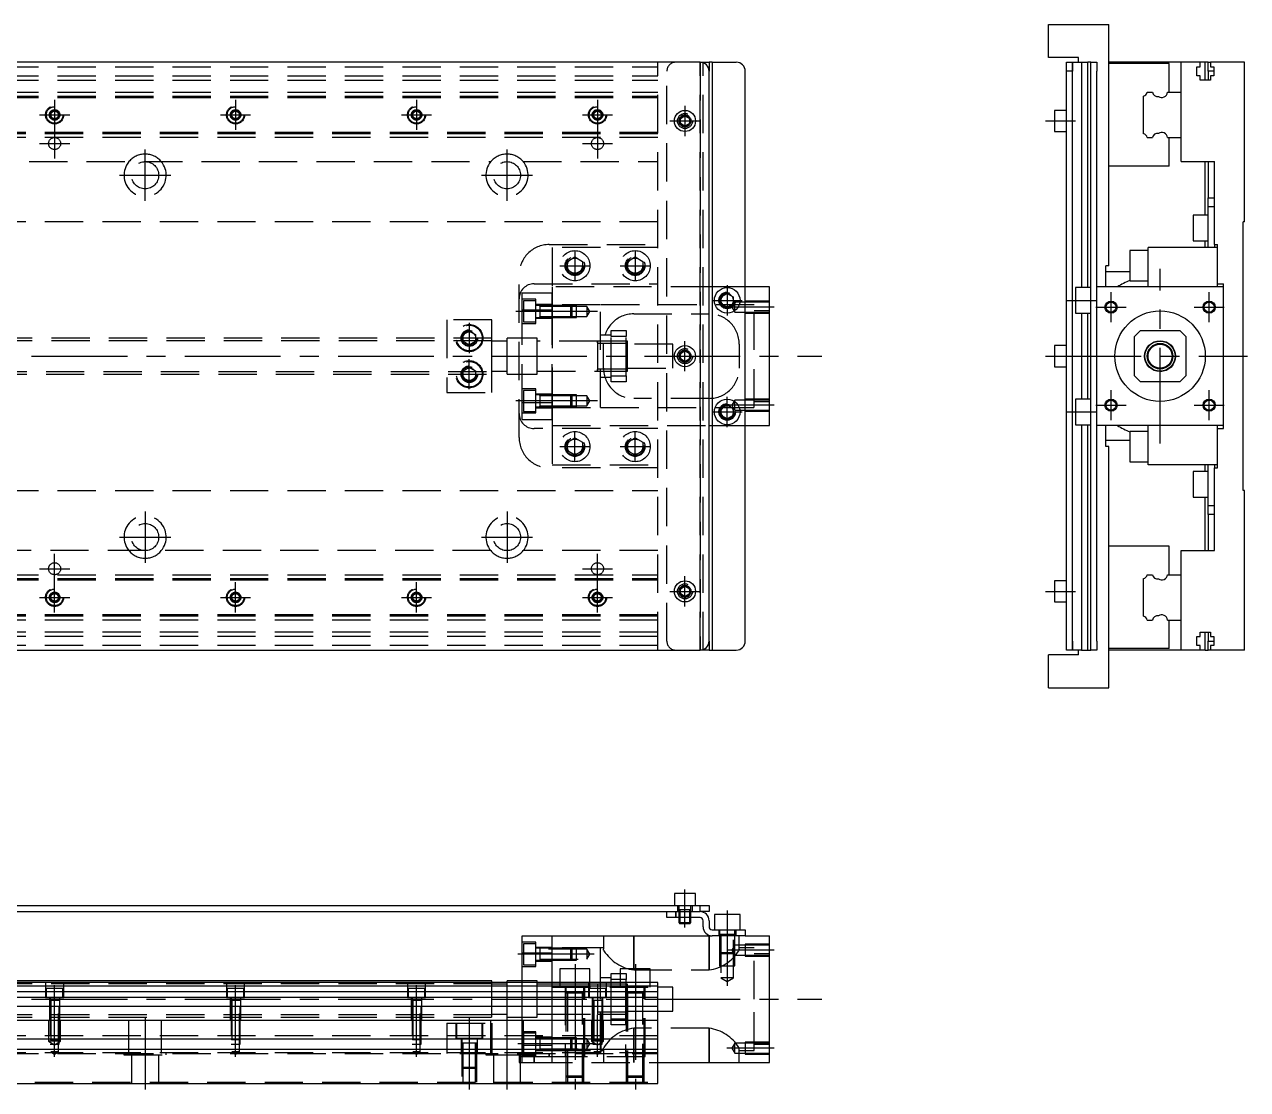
# Model space of a CAD drawing. Extents: x -17 to 793, y -272 to 112.
# Drawn here: x 387 to 792.5, y -243.2 to 110 of the extents above; entities that cross this region are included whole.
import ezdxf

# ---------------------------------------------------------------- set-up
doc = ezdxf.new("R2010")
doc.units = 0
doc.linetypes.add('CENTER', pattern=[50.8, 31.75, -6.35, 6.35, -6.35])
doc.linetypes.add('DASHED', pattern=[19.05, 12.7, -6.35])
doc.layers.get('0').update_dxf_attribs({"linetype": 'CONTINUOUS'})
doc.layers.add('CENTER', color=1, linetype='CENTER')

msp = doc.modelspace()

# ---------------------------------------------------------------- linework, layer by layer
at = {"color": 7, "linetype": 'CONTINUOUS'}
for p, q in [((726.53, 99), (726.53, 110)), ((726.53, 110), (746.53, 110)), ((746.53, 30), (746.53, 110)), ((611, 97.5), (3, 97.5)), ((611, 97.5), (614, 97.5)), ((614, 97.5), (614, 94.5)), ((615, 97.5), (614, 97.5)), ((615, 97.5), (615, -97.5)), ((615, 97.5), (623, 97.5)), ((736.53, 99), (726.53, 99)), ((732.53, 97.5), (734.53, 97.5)), ((732.53, 94.5), (732.53, 97.5)), ((734.53, 97.5), (737.53, 97.5)), ((734.53, 97.5), (734.53, 94.5)), ((736.53, 97.5), (736.53, 99)), ((737.53, 97.5), (737.53, 22.75)), ((737.53, 97.5), (739.53, 97.5)), ((739.53, 22.75), (739.53, 97.5)), ((740.53, 97.5), (739.53, 97.5)), ((740.53, 97.5), (742.53, 97.5)), ((740.53, 94.5), (740.53, 97.5)), ((742.53, 97.5), (742.53, 94.5)), ((770.53, 97.5), (746.53, 97.5)), ((770.53, 87.5), (770.53, 97.5)), ((776.83, 97.5), (770.53, 97.5)), ((778.53, 97.5), (776.83, 97.5)), ((776.83, 96), (776.83, 97.5)), ((778.53, 91.5), (778.53, 97.5)), ((779.53, 97.5), (778.53, 97.5)), ((779.53, 97.5), (780.23, 97.5)), ((779.53, 94.5), (779.53, 97.5)), ((780.23, 97.5), (780.23, 96)), ((791.53, 97.5), (780.23, 97.5)), ((791.53, 44.5), (791.53, 97.5)), ((614, -94.5), (614, 94.5)), ((626, -94.5), (626, 94.5)), ((734.53, 94.5), (732.53, 94.5)), ((732.53, -94.5), (732.53, 94.5)), ((734.53, -94.5), (734.53, 94.5)), ((740.53, -94.5), (740.53, 94.5)), ((742.53, 23), (742.53, 94.5)), ((766.53, 97), (746.53, 97)), ((766.53, 87.5), (766.53, 97)), ((775.68, 96), (776.83, 96)), ((775.68, 93), (775.68, 96)), ((781.38, 94.5), (779.53, 94.5)), ((779.53, 94.5), (779.53, 91.5)), ((780.23, 96), (781.38, 96)), ((781.38, 96), (781.38, 93)), ((776.83, 93), (775.68, 93)), ((776.83, 91.5), (776.83, 93)), ((780.23, 91.5), (776.83, 91.5)), ((780.23, 93), (780.23, 91.5)), ((781.38, 93), (780.23, 93)), ((758.03, 73.752272), (758.03, 86.247728)), ((759.282272, 87.5), (761.05668, 87.5)), ((766.007372, 87.5), (770.53, 87.5)), ((770.53, 72.5), (770.53, 87.5)), ((770.53, 72.5), (770.53, 87.5)), ((728.53, 81.5), (728.53, 78)), ((732.53, 81.5), (728.53, 81.5)), ((604.5, 78.866026), (606, 79.73205)), ((604.5, 77.133974), (604.5, 78.866026)), ((606, 76.26795), (604.5, 77.133974)), ((606, 79.73205), (607.5, 78.866026)), ((607.5, 77.133974), (606, 76.26795)), ((607.5, 78.866026), (607.5, 77.133974)), ((728.53, 78), (728.53, 74.5)), ((728.53, 74.5), (732.53, 74.5)), ((759.282272, 72.5), (761.05668, 72.5)), ((766.007372, 72.5), (770.53, 72.5)), ((766.53, 63), (766.53, 72.5)), ((770.53, 64.5), (770.53, 72.5)), ((766.53, 63), (746.53, 63)), ((770.53, 64.5), (781.53, 64.5)), ((778.53, 46.75), (778.53, 64.5)), ((779.53, 64.5), (779.53, 52.5)), ((781.53, 37), (781.53, 64.5)), ((779.53, 49.5), (779.53, 52.5)), ((779.53, 52.5), (781.53, 52.5)), ((781.53, 49.5), (779.53, 49.5)), ((779.53, 36), (779.53, 49.5)), ((774.53, 46.75), (774.53, 42.5)), ((779.53, 46.75), (774.53, 46.75)), ((774.53, 42.5), (774.53, 38.25)), ((791.53, 44.5), (791.03, 44.5)), ((791.03, -44.5), (791.03, 44.5)), ((774.53, 38.25), (779.53, 38.25)), ((778.53, 36), (778.53, 38.25)), ((781.53, 37), (782.53, 37)), ((781.53, 37), (781.53, 36)), ((782.53, 36), (782.53, 37)), ((753.53, 35), (753.53, 30)), ((759.53, 35), (753.53, 35)), ((782.53, 36), (759.53, 36)), ((759.53, 23), (759.53, 36)), ((782.53, 24), (782.53, 36)), ((782.53, 24), (782.53, 36)), ((746.53, 30), (745.53, 30)), ((745.53, 25), (745.53, 30)), ((753.53, 30), (753.53, 25)), ((753.53, 28), (745.53, 28)), ((745.53, 23), (745.53, 25)), ((753.53, 25), (759.53, 25)), ((618, 19.6547), (620, 20.809402)), ((620, 20.809402), (622, 19.6547)), ((634, 23), (626, 23)), ((634, -23), (634, 23)), ((735.53, 22.75), (735.53, 18.5)), ((740.53, 22.75), (735.53, 22.75)), ((742.53, -23), (742.53, 23)), ((784.53, 23), (742.53, 23)), ((782.53, 23), (782.53, 24)), ((782.53, 24), (784.53, 24)), ((784.53, 23), (784.53, 24)), ((784.53, -23), (784.53, 23)), ((618, 17.3453), (618, 19.6547)), ((620, 16.190598), (618, 17.3453)), ((622, 17.3453), (620, 16.190598)), ((622, 19.6547), (622, 17.3453)), ((735.53, 18.5), (735.53, 14.25)), ((735.53, 14.25), (740.53, 14.25)), ((737.53, 14.25), (737.53, -14.25)), ((739.53, -14.25), (739.53, 14.25)), ((757.03, 8.5), (755.03, 6.5)), ((757.03, 8.5), (770.03, 8.5)), ((772.03, 6.5), (770.03, 8.5)), ((755.03, -6.5), (755.03, 6.5)), ((772.03, 6.5), (772.03, -6.5)), ((604.5, 0.866026), (606, 1.73205)), ((604.5, -0.866026), (604.5, 0.866026)), ((606, 1.73205), (607.5, 0.866026)), ((607.5, 0.866026), (607.5, -0.866026)), ((728.53, 3.5), (728.53, 0)), ((732.53, 3.5), (728.53, 3.5)), ((606, -1.73205), (604.5, -0.866026)), ((607.5, -0.866026), (606, -1.73205)), ((728.53, 0), (728.53, -3.5)), ((728.53, -3.5), (732.53, -3.5)), ((755.03, -6.5), (757.03, -8.5)), ((770.03, -8.5), (772.03, -6.5)), ((770.03, -8.5), (757.03, -8.5)), ((618, -17.3453), (620, -16.190598)), ((620, -16.190598), (622, -17.3453)), ((735.53, -14.25), (735.53, -18.5)), ((740.53, -14.25), (735.53, -14.25)), ((618, -19.6547), (618, -17.3453)), ((620, -20.809402), (618, -19.6547)), ((622, -19.6547), (620, -20.809402)), ((622, -17.3453), (622, -19.6547)), ((735.53, -18.5), (735.53, -22.75)), ((626, -23), (634, -23)), ((735.53, -22.75), (740.53, -22.75)), ((737.53, -22.75), (737.53, -97.5)), ((739.53, -97.5), (739.53, -22.75)), ((784.53, -23), (742.53, -23)), ((742.53, -94.5), (742.53, -23)), ((745.53, -25), (745.53, -23)), ((759.53, -36), (759.53, -23)), ((782.53, -24), (782.53, -23)), ((782.53, -36), (782.53, -24)), ((782.53, -36), (782.53, -24)), ((782.53, -24), (784.53, -24)), ((784.53, -24), (784.53, -23)), ((745.53, -30), (745.53, -25)), ((753.53, -28), (745.53, -28)), ((753.53, -25), (753.53, -30)), ((759.53, -25), (753.53, -25)), ((746.53, -30), (745.53, -30)), ((746.53, -110), (746.53, -30)), ((753.53, -30), (753.53, -35)), ((753.53, -35), (759.53, -35)), ((782.53, -36), (759.53, -36)), ((778.53, -38.25), (778.53, -36)), ((779.53, -49.5), (779.53, -36)), ((781.53, -36), (781.53, -37)), ((782.53, -37), (782.53, -36)), ((774.53, -38.25), (774.53, -42.5)), ((779.53, -38.25), (774.53, -38.25)), ((781.53, -64.5), (781.53, -37)), ((781.53, -37), (782.53, -37)), ((774.53, -42.5), (774.53, -46.75)), ((791.53, -44.5), (791.03, -44.5)), ((791.53, -97.5), (791.53, -44.5)), ((774.53, -46.75), (779.53, -46.75)), ((778.53, -64.5), (778.53, -46.75)), ((779.53, -49.5), (781.53, -49.5)), ((779.53, -52.5), (779.53, -49.5)), ((781.53, -52.5), (779.53, -52.5)), ((779.53, -52.5), (779.53, -64.5)), ((766.53, -63), (746.53, -63)), ((766.53, -72.5), (766.53, -63)), ((770.53, -72.5), (770.53, -64.5)), ((770.53, -64.5), (781.53, -64.5)), ((759.282272, -72.5), (761.05668, -72.5)), ((766.007372, -72.5), (770.53, -72.5)), ((770.53, -87.5), (770.53, -72.5)), ((770.53, -87.5), (770.53, -72.5)), ((604.5, -77.133974), (606, -76.26795)), ((606, -76.26795), (607.5, -77.133974)), ((728.53, -74.5), (728.53, -78)), ((732.53, -74.5), (728.53, -74.5)), ((758.03, -86.247728), (758.03, -73.752272)), ((604.5, -78.866026), (604.5, -77.133974)), ((606, -79.73205), (604.5, -78.866026)), ((607.5, -78.866026), (606, -79.73205)), ((607.5, -77.133974), (607.5, -78.866026)), ((728.53, -78), (728.53, -81.5)), ((728.53, -81.5), (732.53, -81.5)), ((759.282272, -87.5), (761.05668, -87.5)), ((766.007372, -87.5), (770.53, -87.5)), ((766.53, -97), (766.53, -87.5)), ((770.53, -97.5), (770.53, -87.5)), ((775.68, -93), (776.83, -93)), ((775.68, -96), (775.68, -93)), ((776.83, -91.5), (780.23, -91.5)), ((776.83, -93), (776.83, -91.5)), ((778.53, -97.5), (778.53, -91.5)), ((779.53, -91.5), (779.53, -94.5)), ((780.23, -91.5), (780.23, -93)), ((780.23, -93), (781.38, -93)), ((781.38, -93), (781.38, -96)), ((614, -94.5), (614, -97.5)), ((732.53, -97.5), (732.53, -94.5)), ((734.53, -94.5), (734.53, -97.5)), ((740.53, -97.5), (740.53, -94.5)), ((742.53, -94.5), (742.53, -97.5)), ((766.53, -97), (746.53, -97)), ((776.83, -96), (775.68, -96)), ((776.83, -97.5), (776.83, -96)), ((779.53, -94.5), (781.38, -94.5)), ((779.53, -97.5), (779.53, -94.5)), ((780.23, -96), (780.23, -97.5)), ((781.38, -96), (780.23, -96)), ((3, -97.5), (611, -97.5)), ((614, -97.5), (611, -97.5)), ((614, -97.5), (615, -97.5)), ((615, -97.5), (623, -97.5)), ((726.53, -110), (726.53, -99)), ((736.53, -99), (726.53, -99)), ((734.53, -97.5), (732.53, -97.5)), ((737.53, -97.5), (734.53, -97.5)), ((736.53, -99), (736.53, -97.5)), ((737.53, -97.5), (739.53, -97.5)), ((739.53, -97.5), (740.53, -97.5)), ((742.53, -97.5), (740.53, -97.5)), ((770.53, -97.5), (746.53, -97.5)), ((776.83, -97.5), (770.53, -97.5)), ((778.53, -97.5), (776.83, -97.5)), ((778.53, -97.5), (779.53, -97.5)), ((780.23, -97.5), (779.53, -97.5)), ((791.53, -97.5), (780.23, -97.5)), ((726.53, -110), (746.53, -110)), ((609.5, -178.21), (602.5, -178.21)), ((602.5, -178.21), (602.5, -182.21)), ((609.5, -182.21), (609.5, -178.21)), ((382, -182.21), (611, -182.21)), ((611, -184.21), (611, -182.21)), ((611, -182.21), (614, -182.21)), ((614, -182.21), (614, -184.21)), ((382, -184.21), (603, -184.21)), ((600, -186.21), (600, -184.21)), ((603, -186.21), (600, -186.21)), ((603, -184.21), (611, -184.21)), ((603, -184.21), (611, -184.21)), ((611, -186.21), (603, -186.21)), ((604, -186.21), (604, -187.86)), ((608, -187.86), (608, -186.21)), ((614, -184.21), (611, -184.21)), ((624.25, -185.21), (615.75, -185.21)), ((615.75, -185.21), (615.75, -190.21)), ((624.25, -190.21), (624.25, -185.21)), ((604, -187.86), (608, -187.86)), ((604, -187.86), (604.35, -188.21)), ((607.65, -188.21), (604.35, -188.21)), ((607.65, -188.21), (608, -187.86)), ((612, -189.21), (612, -187.21)), ((614, -187.21), (614, -189.21)), ((615, -190.21), (623, -190.21)), ((623, -192.21), (623, -190.21)), ((623, -190.21), (626, -190.21)), ((626, -190.21), (626, -192.21)), ((552, -197.88029), (552, -192.21)), ((552, -192.21), (562, -192.21)), ((562, -192.21), (615, -192.21)), ((562, -207.71), (562, -192.21)), ((623, -192.21), (615, -192.21)), ((626, -192.21), (623, -192.21)), ((626, -192.21), (634, -192.21)), ((634, -234.21), (634, -192.21)), ((552, -197.88029), (562, -197.88029)), ((552, -207.71), (552, -197.88029)), ((574.5, -203.21), (564.5, -203.21)), ((564.5, -203.21), (564.5, -207.71)), ((574.5, -207.71), (574.5, -203.21)), ((594.5, -203.21), (584.5, -203.21)), ((584.5, -203.21), (584.5, -207.71)), ((594.5, -207.71), (594.5, -203.21)), ((542, -207.21), (375.5, -207.21)), ((597, -207.71), (375.5, -207.71)), ((597, -208.962272), (375.5, -208.962272)), ((375.5, -210.73668), (597, -210.73668)), ((542, -207.71), (542, -207.21)), ((547, -207.71), (547, -207.21)), ((552, -207.21), (547, -207.21)), ((577, -208.209994), (577, -218.210006)), ((578, -208.96), (577, -208.96)), ((581.5, -208.96), (578, -208.96)), ((584.5, -208.96), (581.5, -208.96)), ((586.5, -208.96), (584.5, -208.96)), ((587, -208.96), (586.5, -208.96)), ((597, -241.21), (597, -207.71)), ((597, -212.633076), (375.5, -212.633076)), ((577, -211.01), (577, -212.71)), ((577, -212.71), (577, -217.46)), ((577, -213.21), (577, -218.210006)), ((597, -215.687372), (375.5, -215.687372)), ((577, -217.46), (587, -217.46)), ((17, -220.21), (597, -220.21)), ((597, -226.51), (17, -226.51)), ((575.75, -226.51), (575.75, -226.71)), ((597, -229.91), (17, -229.91)), ((597, -234.21), (634, -234.21)), ((17, -241.21), (597, -241.21))]:
    msp.add_line(p, q, dxfattribs=at)
at = {"color": 3, "linetype": 'DASHED'}
for p, q in [((597, -97.5), (597, 97.5)), ((611, -97.5), (611, 97.5)), ((611, 97.5), (611, -97.5)), ((612, -97.5), (612, 97.5)), ((734.53, 94.5), (734.53, 97.5)), ((17, 96), (597, 96)), ((600, -94.5), (600, 94.5)), ((17, 93), (597, 93)), ((17, 91.5), (597, 91.5)), ((17, 87.5), (597, 87.5)), ((17, 86.247728), (597, 86.247728)), ((17, 86.1147), (597, 86.1147)), ((17, 86.1), (597, 86.1)), ((17, 85.8), (597, 85.8)), ((395.75, 80.721688), (397, 81.443376)), ((397, 81.443376), (398.25, 80.721688)), ((455.75, 80.721688), (457, 81.443376)), ((457, 81.443376), (458.25, 80.721688)), ((515.75, 80.721688), (517, 81.443376)), ((517, 81.443376), (518.25, 80.721688)), ((575.75, 80.721688), (577, 81.443376)), ((577, 81.443376), (578.25, 80.721688)), ((395.75, 79.278312), (395.75, 80.721688)), ((397, 78.556624), (395.75, 79.278312)), ((398.25, 79.278312), (397, 78.556624)), ((398.25, 80.721688), (398.25, 79.278312)), ((398.477374, 80.25955), (398.5, 80)), ((455.75, 79.278312), (455.75, 80.721688)), ((457, 78.556624), (455.75, 79.278312)), ((458.25, 79.278312), (457, 78.556624)), ((458.25, 80.721688), (458.25, 79.278312)), ((458.477374, 80.25955), (458.5, 80)), ((515.75, 79.278312), (515.75, 80.721688)), ((517, 78.556624), (515.75, 79.278312)), ((518.25, 79.278312), (517, 78.556624)), ((518.25, 80.721688), (518.25, 79.278312)), ((518.477374, 80.25955), (518.5, 80)), ((575.75, 79.278312), (575.75, 80.721688)), ((577, 78.556624), (575.75, 79.278312)), ((578.25, 79.278312), (577, 78.556624)), ((578.25, 80.721688), (578.25, 79.278312)), ((578.477374, 80.25955), (578.5, 80)), ((607.973226, 78.326156), (608, 78)), ((597, 74.2), (17, 74.2)), ((597, 73.9), (17, 73.9)), ((597, 73.8853), (17, 73.8853)), ((597, 73.752272), (17, 73.752272)), ((597, 72.5), (17, 72.5)), ((312.361902, 64.5), (541.638098, 64.5)), ((552.361902, 64.5), (597, 64.5)), ((597, 44.5), (17, 44.5)), ((561, 37), (597, 37)), ((597, 36), (597, 37)), ((597, 36), (562, 36)), ((562, 36), (562, 23)), ((567, 31.443376), (569.5, 32.886752)), ((569.5, 32.886752), (572, 31.443376)), ((587, 31.443376), (589.5, 32.886752)), ((589.5, 32.886752), (592, 31.443376)), ((566.5, 30), (566.520026, 30.346056)), ((567, 28.556624), (567, 31.443376)), ((569.5, 27.113248), (567, 28.556624)), ((572, 28.556624), (569.5, 27.113248)), ((572, 31.443376), (572, 28.556624)), ((586.5, 30), (586.520026, 30.346056)), ((587, 28.556624), (587, 31.443376)), ((589.5, 27.113248), (587, 28.556624)), ((592, 28.556624), (589.5, 27.113248)), ((592, 31.443376), (592, 28.556624)), ((551, -27), (551, 27)), ((552, 21), (562, 21)), ((552, 15.32971), (552, 21)), ((556, 24), (597, 24)), ((614, 23), (562, 23)), ((562, 23), (562, 15.32971)), ((562, 15.32971), (562, 21)), ((626, 23), (614, 23)), ((556.5, 18.849242), (552, 18.849242)), ((552.5, 18.349242), (552.5, 11.349242)), ((556.5, 18.349242), (552.5, 18.349242)), ((556.5, 10.849242), (556.5, 18.849242)), ((562, 17.099242), (556.5, 17.099242)), ((557.905, 16.849242), (556.5, 16.849242)), ((562, 16.849242), (557.895, 16.849242)), ((557.9, 16.849248), (557.9, 12.849238)), ((557.9, 16.849248), (557.9, 12.849238)), ((557.9, 16.849248), (557.9, 12.849238)), ((557.9, 16.849242), (557.9, 16.63278)), ((557.9, 16.632534), (557.9, 16.849242)), ((557.9, 16.63278), (557.9, 13.065704)), ((562, 16.499242), (557.9, 16.499242)), ((578, 17), (562, 17)), ((578, 17), (562, 17)), ((568.15, 16.849242), (562, 16.849242)), ((568.15, 16.849238), (562, 16.849238)), ((568.5, 16.499242), (562, 16.499242)), ((568.5, 16.499242), (562, 16.499242)), ((568.15, 12.849242), (568.15, 16.849242)), ((568.5, 16.499242), (568.15, 16.849242)), ((570, 16.849238), (568.15, 16.849238)), ((568.5, 16.499242), (568.5, 13.199242)), ((570, 16.499242), (568.5, 16.499242)), ((570, 12.849248), (570, 16.849238)), ((573.5, 16.499242), (570, 16.499242)), ((573.5, 16.499242), (573.5, 14.849242)), ((574.452628, 14.849242), (573.5, 16.499242)), ((578, -17), (578, 17)), ((629, 17), (578, 17)), ((617.5, 18.5), (617.52689, 18.865682)), ((621.90257, 16.878676), (621.547372, 16.263456)), ((621.547372, 16.263456), (622.5, 14.613456)), ((622.5, 17.913456), (622.355836, 17.663756)), ((622.5, 14.613456), (622.5, 17.913456)), ((626, 17.913456), (622.5, 17.913456)), ((634, 18.26345), (626, 18.26345)), ((634, 17.913456), (626, 17.913456)), ((629, -17), (629, 17)), ((552, -15.32971), (552, 15.32971)), ((552, 15.32971), (562, 15.32971)), ((556.5, 12.849242), (557.905, 12.849242)), ((556.5, 12.599242), (562, 12.599242)), ((557.895, 12.849242), (562, 12.849242)), ((557.9, 13.199242), (562, 13.199242)), ((557.9, 12.849242), (557.9, 13.06591)), ((557.9, 13.065704), (557.9, 12.849242)), ((562, 15.32971), (562, -15.32971)), ((562, -15.32971), (562, 15.32971)), ((562, 13.199242), (568.5, 13.199242)), ((562, 13.199242), (568.5, 13.199242)), ((562, 12.849248), (568.15, 12.849248)), ((562, 12.849242), (568.15, 12.849242)), ((568.15, 12.849242), (568.5, 13.199242)), ((568.15, 12.849248), (570, 12.849248)), ((568.5, 13.199242), (570, 13.199242)), ((570, 13.199242), (573.5, 13.199242)), ((573.5, 14.849242), (573.5, 13.199242)), ((573.5, 13.199242), (574.452628, 14.849242)), ((589, 14), (614, 14)), ((622.5, 14.613456), (626, 14.613456)), ((626, 14.613456), (634, 14.613456)), ((626, 14.26346), (634, 14.26346)), ((634, 15), (629, 15)), ((527, 12), (527, -12)), ((542, 12), (527, 12)), ((532.5, 7.1547), (534.5, 8.309402)), ((534.5, 8.309402), (536.5, 7.1547)), ((542, 6), (542, 12)), ((552, 10.849242), (556.5, 10.849242)), ((552.5, 11.349242), (556.5, 11.349242)), ((581.5, 8.5), (586.5, 8.5)), ((581.5, 6.5), (581.5, 8.5)), ((586.5, 8.5), (586.5, 6.5)), ((542, 6), (337, 6)), ((542, 5.125), (337, 5.125)), ((532, 6), (532.018502, 6.303588)), ((532.5, 4.8453), (532.5, 7.1547)), ((534.5, 3.690598), (532.5, 4.8453)), ((536.5, 4.8453), (534.5, 3.690598)), ((536.5, 7.1547), (536.5, 4.8453)), ((542, -6), (542, 6)), ((547, 5), (542, 5)), ((547, -6), (547, 6)), ((552, 6), (547, 6)), ((557, 6), (552, 6)), ((557, 6), (552, 6)), ((557, -6), (557, 6)), ((557, -6), (557, 6)), ((577.005, 5), (557, 5)), ((576.995, 5), (557, 5)), ((586.5, 5), (576.995, 5)), ((577.005, 5), (576.995, 5)), ((577, 5.000006), (577, -5.000006)), ((577, 5.000006), (577, -5.000006)), ((577, 4.43509), (577, 5)), ((577, 5), (577, 4.435078)), ((577, 4.435078), (577, -4.43509)), ((587, 4.25), (577, 4.25)), ((586.5, 5), (577.005, 5)), ((581.5, 7), (578, 7)), ((586.5, 6.5), (581.5, 6.5)), ((581.5, -6.5), (581.5, 6.5)), ((586.5, -6.5), (586.5, 6.5)), ((587, 5), (586.5, 5)), ((587, -5), (587, 5)), ((579, -4), (579, 4)), ((602, 4), (587, 4)), ((602, -4), (602, 4)), ((604, 0), (604.023172, 0.30356)), ((624, 4), (624, -4)), ((532.5, -4.8453), (534.5, -3.690598)), ((534.5, -3.690598), (536.5, -4.8453)), ((587, -4), (602, -4)), ((337, -5.125), (542, -5.125)), ((337, -6), (542, -6)), ((532, -6), (532.018502, -5.696412)), ((532.5, -7.1547), (532.5, -4.8453)), ((534.5, -8.309402), (532.5, -7.1547)), ((536.5, -7.1547), (534.5, -8.309402)), ((536.5, -4.8453), (536.5, -7.1547)), ((542, -5), (547, -5)), ((542, -12), (542, -6)), ((547, -6), (552, -6)), ((552, -6), (557, -6)), ((552, -6), (557, -6)), ((557, -5), (577.005, -5)), ((557, -5), (576.995, -5)), ((576.995, -5), (586.5, -5)), ((576.995, -5), (577.005, -5)), ((577, -4.25), (587, -4.25)), ((577, -5), (577, -4.435078)), ((577, -4.43509), (577, -5)), ((577.005, -5), (586.5, -5)), ((578, -7), (581.5, -7)), ((581.5, -6.5), (586.5, -6.5)), ((581.5, -8.5), (581.5, -6.5)), ((586.5, -5), (587, -5)), ((586.5, -6.5), (586.5, -8.5)), ((763.53, -5), (764.137178, -4.962996)), ((527, -12), (542, -12)), ((556.5, -10.849242), (552, -10.849242)), ((552.5, -11.349242), (552.5, -18.349242)), ((556.5, -11.349242), (552.5, -11.349242)), ((556.5, -18.849242), (556.5, -10.849242)), ((586.5, -8.5), (581.5, -8.5)), ((552, -15.32971), (562, -15.32971)), ((552, -21), (552, -15.32971)), ((562, -12.599242), (556.5, -12.599242)), ((557.905, -12.849242), (556.5, -12.849242)), ((562, -12.849244), (557.895, -12.849242)), ((557.9, -12.849238), (557.9, -16.849248)), ((557.9, -12.849238), (557.9, -16.849248)), ((557.9, -12.849242), (557.9, -13.065704)), ((557.9, -13.06595), (557.9, -12.849242)), ((557.9, -13.065704), (557.9, -16.63278)), ((562, -13.199242), (557.9, -13.199242)), ((568.15, -12.849242), (562, -12.849244)), ((568.15, -12.849248), (562, -12.849248)), ((568.5, -13.199242), (562, -13.199242)), ((568.5, -13.199242), (562, -13.199242)), ((562, -15.32971), (562, -23)), ((562, -21), (562, -15.32971)), ((568.15, -16.849242), (568.15, -12.849242)), ((568.5, -13.199242), (568.15, -12.849242)), ((570, -12.849248), (568.15, -12.849248)), ((568.5, -13.199242), (568.5, -16.499242)), ((570, -13.199242), (568.5, -13.199242)), ((570, -16.849238), (570, -12.849248)), ((573.5, -13.199242), (570, -13.199242)), ((573.5, -13.199242), (573.5, -16.499242)), ((574.452628, -14.849242), (573.5, -13.199242)), ((573.5, -16.499242), (574.452628, -14.849242)), ((614, -14), (589, -14)), ((622.5, -14.613456), (621.547372, -16.263456)), ((622.5, -17.913456), (622.5, -14.613456)), ((626, -14.613456), (622.5, -14.613456)), ((634, -14.26346), (626, -14.26346)), ((634, -14.613456), (626, -14.613456)), ((629, -15), (634, -15)), ((552, -18.849242), (556.5, -18.849242)), ((552.5, -18.349242), (556.5, -18.349242)), ((556.5, -16.849242), (557.905, -16.849242)), ((556.5, -17.099242), (562, -17.099242)), ((557.895, -16.849242), (562, -16.84924)), ((557.9, -16.499242), (562, -16.499242)), ((557.9, -16.849242), (557.9, -16.632574)), ((557.9, -16.63278), (557.9, -16.849242)), ((562, -16.499242), (568.5, -16.499242)), ((562, -16.499242), (568.5, -16.499242)), ((562, -16.849238), (568.15, -16.849238)), ((562, -16.84924), (568.15, -16.849242)), ((562, -17), (578, -17)), ((562, -17), (578, -17)), ((568.15, -16.849242), (568.5, -16.499242)), ((568.15, -16.849238), (570, -16.849238)), ((568.5, -16.499242), (570, -16.499242)), ((570, -16.499242), (573.5, -16.499242)), ((578, -17), (629, -17)), ((621.547372, -16.263456), (621.90364, -16.880528)), ((622.355326, -17.662872), (622.5, -17.913456)), ((622.483582, -18.213962), (622.5, -18.5)), ((622.5, -17.913456), (626, -17.913456)), ((626, -17.913456), (634, -17.913456)), ((626, -18.26345), (634, -18.26345)), ((552, -21), (562, -21)), ((597, -24), (556, -24)), ((562, -23), (614, -23)), ((562, -23), (562, -36)), ((614, -23), (626, -23)), ((567, -28.556624), (569.5, -27.113248)), ((569.5, -27.113248), (572, -28.556624)), ((587, -28.556624), (589.5, -27.113248)), ((589.5, -27.113248), (592, -28.556624)), ((567, -31.443376), (567, -28.556624)), ((569.5, -32.886752), (567, -31.443376)), ((572, -31.443376), (569.5, -32.886752)), ((572, -28.556624), (572, -31.443376)), ((572.477798, -29.635694), (572.5, -30)), ((587, -31.443376), (587, -28.556624)), ((589.5, -32.886752), (587, -31.443376)), ((592, -31.443376), (589.5, -32.886752)), ((592, -28.556624), (592, -31.443376)), ((592.477798, -29.635694), (592.5, -30)), ((562, -36), (597, -36)), ((597, -37), (561, -37)), ((17, -44.5), (597, -44.5)), ((541.638098, -64.5), (312.361902, -64.5)), ((597, -64.5), (552.361902, -64.5)), ((17, -72.5), (597, -72.5)), ((597, -73.752272), (597, -72.5)), ((17, -73.752272), (597, -73.752272)), ((17, -73.8853), (597, -73.8853)), ((17, -73.9), (597, -73.9)), ((17, -74.2), (597, -74.2)), ((395.5, -80), (395.516134, -79.78059)), ((395.75, -79.278312), (397, -78.556624)), ((395.75, -80.721688), (395.75, -79.278312)), ((397, -81.443376), (395.75, -80.721688)), ((397, -78.556624), (398.25, -79.278312)), ((398.25, -80.721688), (397, -81.443376)), ((398.25, -79.278312), (398.25, -80.721688)), ((455.5, -80), (455.516134, -79.78059)), ((455.75, -79.278312), (457, -78.556624)), ((455.75, -80.721688), (455.75, -79.278312)), ((457, -81.443376), (455.75, -80.721688)), ((457, -78.556624), (458.25, -79.278312)), ((458.25, -80.721688), (457, -81.443376)), ((458.25, -79.278312), (458.25, -80.721688)), ((515.75, -79.278312), (517, -78.556624)), ((515.75, -80.721688), (515.75, -79.278312)), ((517, -81.443376), (515.75, -80.721688)), ((517, -78.556624), (518.25, -79.278312)), ((518.25, -80.721688), (517, -81.443376)), ((518.25, -79.278312), (518.25, -80.721688)), ((518.477374, -79.74045), (518.5, -80)), ((575.5, -80), (575.516134, -79.78059)), ((575.75, -79.278312), (577, -78.556624)), ((575.75, -80.721688), (575.75, -79.278312)), ((577, -81.443376), (575.75, -80.721688)), ((577, -78.556624), (578.25, -79.278312)), ((578.25, -80.721688), (577, -81.443376)), ((578.25, -79.278312), (578.25, -80.721688)), ((607.973226, -77.673844), (608, -78)), ((597, -85.8), (17, -85.8)), ((597, -86.1), (17, -86.1)), ((597, -86.1147), (17, -86.1147)), ((597, -86.247728), (17, -86.247728)), ((597, -87.5), (17, -87.5)), ((597, -91.5), (17, -91.5)), ((597, -93), (17, -93)), ((597, -96), (17, -96)), ((734.53, -97.5), (734.53, -94.5)), ((603.5, -182.21), (603.5, -184.21)), ((604, -182.21), (604, -186.21)), ((608, -186.21), (608, -182.21)), ((608.5, -184.21), (608.5, -182.21)), ((600, -184.21), (603, -184.21)), ((603, -184.21), (603, -186.21)), ((603, -186.21), (603, -184.21)), ((608.000006, -183.61), (603.999994, -183.61)), ((604.000006, -184.21), (604.000006, -186.21)), ((604.35, -183.61), (604.35, -186.21)), ((607.65, -186.21), (607.65, -183.61)), ((607.999994, -186.21), (607.999994, -184.21)), ((617.25, -190.21), (617.25, -192.21)), ((617.5, -190.21), (617.500006, -202.21)), ((617.500006, -190.21), (617.500006, -197.81)), ((622.499994, -202.21), (622.5, -190.21)), ((622.75, -192.21), (622.75, -190.21)), ((556.5, -194.360758), (552, -194.360758)), ((556.5, -202.360758), (556.5, -194.360758)), ((579, -192.21), (579, -196.687288)), ((589, -203.56635), (589, -192.21)), ((589, -192.21), (589, -203.56635)), ((614, -192.21), (614, -203.56635)), ((614, -203.56635), (614, -192.21)), ((622.500006, -191.81), (617.499994, -191.81)), ((617.9, -191.81), (617.9, -206.21)), ((622.1, -206.21), (622.1, -191.81)), ((624, -196.687288), (624, -192.21)), ((552.5, -194.860758), (552.5, -198.360758)), ((556.5, -194.860758), (552.5, -194.860758)), ((552.5, -198.360758), (552.5, -201.860758)), ((562, -196.110758), (556.5, -196.110758)), ((562, -196.360758), (556.5, -196.360758)), ((557.9, -196.360752), (557.9, -200.360762)), ((573.5, -196.710758), (557.9, -196.710758)), ((578, -196.21), (562, -196.21)), ((568.15, -196.360758), (562, -196.360758)), ((568.15, -196.360762), (562, -196.360762)), ((568.15, -198.360758), (568.15, -196.360758)), ((568.5, -196.710758), (568.15, -196.360758)), ((570, -196.360762), (568.15, -196.360762)), ((568.15, -200.360758), (568.15, -198.360758)), ((568.5, -196.710758), (568.5, -198.360758)), ((568.5, -198.360758), (568.5, -200.010758)), ((570, -200.360752), (570, -196.360762)), ((573.5, -196.710758), (573.5, -198.360758)), ((574.452628, -198.360758), (573.5, -196.710758)), ((573.5, -198.360758), (573.5, -200.010758)), ((573.5, -200.010758), (574.452628, -198.360758)), ((578, -207.71), (578, -196.21)), ((579, -196.21), (578, -196.21)), ((579.038578, -196.924492), (579, -196.687288)), ((579.151334, -197.205906), (579.038578, -196.924492)), ((617.5, -197.81), (622.5, -197.81)), ((617.5, -197.81), (617.9, -198.21)), ((622.1, -198.21), (617.9, -198.21)), ((622.5, -195.296544), (621.547372, -196.946544)), ((621.547372, -196.946544), (622.5, -198.596544)), ((622.1, -198.21), (622.5, -197.81)), ((634, -195.296544), (622.5, -195.296544)), ((622.5, -198.596544), (634, -198.596544)), ((623.966794, -196.90572), (623.869504, -197.162408)), ((624, -196.687288), (623.966794, -196.90572)), ((629, -196.21), (624, -196.21)), ((626, -194.94655), (626, -198.94654)), ((634, -194.94655), (626, -194.94655)), ((629, -213.21), (629, -196.21)), ((634, -198.21), (629, -198.21)), ((552, -202.360758), (556.5, -202.360758)), ((552.5, -201.860758), (556.5, -201.860758)), ((556.5, -200.360758), (562, -200.360758)), ((556.5, -200.610758), (562, -200.610758)), ((557.9, -200.010758), (573.5, -200.010758)), ((562, -200.360752), (568.15, -200.360752)), ((562, -200.360758), (568.15, -200.360758)), ((568.15, -200.360758), (568.5, -200.010758)), ((568.15, -200.360752), (570, -200.360752)), ((617.500006, -202.21), (622.499994, -202.21)), ((626, -198.94654), (634, -198.94654)), ((581.5, -206.21), (578, -206.21)), ((581.5, -204.71), (584.5, -204.71)), ((581.5, -206.71), (581.5, -204.71)), ((584.5, -206.71), (581.5, -206.71)), ((581.5, -207.71), (581.5, -206.71)), ((584.5, -204.71), (586.5, -204.71)), ((586.5, -206.71), (584.5, -206.71)), ((586.5, -204.71), (586.5, -206.71)), ((586.5, -207.71), (586.5, -206.71)), ((589, -203.56635), (614, -203.56635)), ((622.1, -206.21), (617.9, -206.21)), ((617.9, -206.21), (620, -207.422436)), ((620, -207.422436), (622.1, -206.21)), ((72, -208.085), (542, -208.085)), ((394, -207.71), (394, -212.71)), ((399.75, -209.71), (394.25, -209.71)), ((394.25, -209.71), (394.25, -212.71)), ((399.75, -212.71), (399.75, -209.71)), ((400, -212.71), (400, -207.71)), ((454, -207.71), (454, -212.71)), ((459.75, -209.71), (454.25, -209.71)), ((454.25, -209.71), (454.25, -212.71)), ((459.75, -212.71), (459.75, -209.71)), ((460, -212.71), (460, -207.71)), ((514, -207.71), (514, -212.71)), ((519.75, -209.71), (514.25, -209.71)), ((514.25, -209.71), (514.25, -212.71)), ((519.75, -212.71), (519.75, -209.71)), ((520, -212.71), (520, -207.71)), ((542, -213.21), (542, -207.71)), ((547, -208.21), (542, -208.21)), ((547, -213.21), (547, -207.71)), ((557, -207.21), (552, -207.21)), ((552, -220.21), (552, -207.71)), ((557, -207.71), (557, -207.21)), ((557, -213.21), (557, -207.71)), ((562, -208.21), (557, -208.21)), ((562, -209.21), (562, -207.71)), ((564.5, -208.21), (562, -208.21)), ((562, -209.21), (597, -209.21)), ((562, -220.21), (562, -209.21)), ((564.5, -207.71), (564.5, -209.21)), ((574.5, -208.21), (564.5, -208.21)), ((566.25, -209.21), (566.25, -232.21)), ((566.5, -209.21), (566.5, -211.21)), ((572.5, -211.21), (572.5, -209.21)), ((572.75, -232.21), (572.75, -209.21)), ((574, -207.71), (574, -212.71)), ((579.75, -209.71), (574.25, -209.71)), ((574.25, -209.71), (574.25, -212.71)), ((574.5, -209.21), (574.5, -207.71)), ((577, -208.21), (574.5, -208.21)), ((578, -208.21), (577, -208.21)), ((578, -209.21), (578, -207.71)), ((581.5, -208.21), (578, -208.21)), ((578, -209.71), (578, -209.21)), ((578, -212.71), (578, -209.71)), ((579.75, -212.71), (579.75, -209.71)), ((580, -212.71), (580, -207.71)), ((581.5, -209.21), (581.5, -207.71)), ((584.5, -208.21), (581.5, -208.21)), ((581.5, -219.71), (581.5, -209.21)), ((584.5, -207.71), (584.5, -209.21)), ((586.5, -208.21), (584.5, -208.21)), ((586.25, -209.21), (586.25, -232.21)), ((586.5, -209.21), (586.5, -207.71)), ((587, -208.21), (586.5, -208.21)), ((586.5, -209.21), (586.5, -211.21)), ((587, -209.21), (587, -208.21)), ((587, -211.21), (587, -209.21)), ((592.5, -211.21), (592.5, -209.21)), ((592.75, -232.21), (592.75, -209.21)), ((594.5, -209.21), (594.5, -207.71)), ((602, -209.21), (597, -209.21)), ((602, -213.21), (602, -209.21)), ((394, -212.71), (400, -212.71)), ((395.25, -212.71), (395.25, -220.21)), ((395.5, -212.71), (395.5, -228.21)), ((398.5, -213.71), (395.5, -213.71)), ((395.75, -213.71), (395.75, -230.71)), ((398.25, -230.71), (398.25, -213.71)), ((398.5, -228.21), (398.5, -212.71)), ((398.5, -213.71), (398.5, -213.705)), ((398.5, -213.715), (398.5, -213.71)), ((398.75, -220.21), (398.75, -212.71)), ((454, -212.71), (460, -212.71)), ((455.25, -212.71), (455.25, -220.21)), ((455.5, -212.71), (455.5, -228.21)), ((458.5, -213.71), (455.5, -213.71)), ((455.75, -213.71), (455.75, -230.71)), ((458.25, -230.71), (458.25, -213.71)), ((458.5, -228.21), (458.5, -212.71)), ((458.5, -213.71), (458.5, -213.705)), ((458.5, -213.715), (458.5, -213.71)), ((458.75, -220.21), (458.75, -212.71)), ((514, -212.71), (520, -212.71)), ((515.25, -212.71), (515.25, -220.21)), ((515.5, -212.71), (515.5, -228.21)), ((518.5, -213.71), (515.5, -213.71)), ((515.75, -213.71), (515.75, -230.71)), ((518.25, -230.71), (518.25, -213.71)), ((518.5, -228.21), (518.5, -212.71)), ((518.5, -213.71), (518.5, -213.705)), ((518.5, -213.715), (518.5, -213.71)), ((518.75, -220.21), (518.75, -212.71)), ((542, -219.21), (542, -213.21)), ((547, -219.21), (547, -213.21)), ((557, -219.21), (557, -213.21)), ((572.500006, -211.21), (566.499994, -211.21)), ((566.5, -211.21), (566.5, -232.21)), ((567, -211.21), (567, -240.71)), ((572, -240.71), (572, -211.21)), ((572.5, -232.21), (572.5, -211.21)), ((574, -212.71), (580, -212.71)), ((575.25, -212.71), (575.25, -220.21)), ((578.500006, -213.71), (575.499994, -213.71)), ((575.5, -212.71), (575.5, -213.71)), ((575.5, -213.71), (575.5, -220.21)), ((575.75, -213.71), (575.75, -230.71)), ((578, -213.21), (578, -212.71)), ((578, -230.21), (578, -213.21)), ((578.25, -230.71), (578.25, -213.71)), ((578.5, -213.71), (578.5, -212.71)), ((578.5, -220.21), (578.5, -213.71)), ((578.75, -220.21), (578.75, -212.71)), ((592.500006, -211.21), (586.499994, -211.21)), ((586.5, -211.21), (586.5, -232.21)), ((587, -211.21), (587, -240.71)), ((592, -240.71), (592, -211.21)), ((592.5, -232.21), (592.5, -211.21)), ((602, -217.21), (602, -213.21)), ((629, -230.21), (629, -213.21)), ((72, -218.335), (542, -218.335)), ((542, -218.21), (547, -218.21)), ((557, -218.21), (562, -218.21)), ((562, -218.21), (577.005, -218.21)), ((576.995, -218.21), (586.5, -218.21)), ((577.005, -218.21), (586.5, -218.21)), ((586.5, -218.21), (587, -218.21)), ((587, -217.21), (597, -217.21)), ((597, -217.21), (602, -217.21)), ((72, -219.21), (542, -219.21)), ((395, -220.21), (395, -227.21)), ((399, -227.21), (399, -220.21)), ((421.638098, -231.21), (421.638098, -220.21)), ((432.361902, -220.21), (432.361902, -231.21)), ((527, -221.21), (527, -231.21)), ((527, -221.21), (542, -221.21)), ((530, -221.21), (530, -226.21)), ((530.25, -221.21), (530.25, -226.21)), ((538.75, -226.21), (538.75, -221.21)), ((539, -226.21), (539, -221.21)), ((541.638098, -231.21), (541.638098, -220.21)), ((542, -221.21), (542, -231.21)), ((547, -219.21), (552, -219.21)), ((552, -219.21), (557, -219.21)), ((552, -226.51), (552, -220.21)), ((552.361902, -220.21), (552.361902, -231.21)), ((562, -226.51), (562, -220.21)), ((575, -220.21), (575, -227.21)), ((575.5, -220.21), (575.5, -226.46)), ((575.500006, -220.21), (575.500006, -226.460006)), ((578.499994, -226.460006), (578.499994, -220.21)), ((578.5, -226.46), (578.5, -220.21)), ((579, -227.21), (579, -220.21)), ((581.5, -219.71), (586.5, -219.71)), ((581.5, -221.71), (581.5, -219.71)), ((586.5, -221.71), (581.5, -221.71)), ((614, -222.85365), (589, -222.85365)), ((589, -234.21), (589, -222.85365)), ((589, -222.85365), (589, -232.21)), ((614, -222.85365), (614, -234.21)), ((614, -234.21), (614, -222.85365)), ((597, -225.36), (17, -225.36)), ((395.5, -226.46), (398.5, -226.46)), ((395.5, -226.46), (395.55, -226.51)), ((395.500006, -226.460006), (395.500006, -226.51)), ((395.55, -226.51), (395.75, -226.71)), ((398.25, -226.71), (395.75, -226.71)), ((398.25, -226.71), (398.45, -226.51)), ((398.45, -226.51), (398.5, -226.46)), ((398.499994, -226.51), (398.499994, -226.460006)), ((455.5, -226.46), (458.5, -226.46)), ((455.5, -226.46), (455.55, -226.51)), ((455.500006, -226.460006), (455.500006, -226.51)), ((455.55, -226.51), (455.75, -226.71)), ((458.25, -226.71), (455.75, -226.71)), ((458.25, -226.71), (458.45, -226.51)), ((458.45, -226.51), (458.5, -226.46)), ((458.499994, -226.51), (458.499994, -226.460006)), ((515.5, -226.46), (518.5, -226.46)), ((515.5, -226.46), (515.55, -226.51)), ((515.500006, -226.460006), (515.500006, -226.51)), ((515.55, -226.51), (515.75, -226.71)), ((518.25, -226.71), (515.75, -226.71)), ((518.25, -226.71), (518.45, -226.51)), ((518.45, -226.51), (518.5, -226.46)), ((518.499994, -226.51), (518.499994, -226.460006)), ((530, -226.21), (539, -226.21)), ((531.75, -226.21), (531.75, -231.21)), ((532, -226.21), (532, -226.51)), ((532.000006, -226.21), (532.000006, -240.71)), ((536.999994, -240.71), (536.999994, -226.21)), ((537, -226.51), (537, -226.21)), ((537.25, -231.21), (537.25, -226.21)), ((556.5, -224.059242), (552, -224.059242)), ((552, -228.53971), (552, -226.51)), ((552.5, -224.559242), (552.5, -226.51)), ((556.5, -224.559242), (552.5, -224.559242)), ((552.5, -226.51), (552.5, -228.059242)), ((556.5, -232.059242), (556.5, -224.059242)), ((562, -225.809242), (556.5, -225.809242)), ((557.9, -226.059242), (556.5, -226.059242)), ((557.9, -226.059238), (557.9, -230.059248)), ((562, -226.059242), (557.9, -226.059242)), ((573.5, -226.409242), (557.9, -226.409242)), ((568.15, -226.059242), (562, -226.059242)), ((568.15, -226.059248), (562, -226.059248)), ((562, -229.91), (562, -226.51)), ((568.15, -228.059242), (568.15, -226.059242)), ((568.5, -226.409242), (568.15, -226.059242)), ((570, -226.059248), (568.15, -226.059248)), ((568.5, -226.409242), (568.5, -228.059242)), ((570, -230.059238), (570, -226.059248)), ((573.5, -226.409242), (573.5, -229.709242)), ((574.452628, -228.059242), (573.5, -226.409242)), ((575.5, -226.46), (578.5, -226.46)), ((575.5, -226.46), (575.55, -226.51)), ((575.500006, -226.460006), (575.500006, -226.51)), ((575.500006, -226.51), (575.500006, -228.21)), ((578.25, -226.71), (575.75, -226.71)), ((578.25, -226.71), (578.45, -226.51)), ((578.45, -226.51), (578.5, -226.46)), ((578.499994, -226.51), (578.499994, -226.460006)), ((578.499994, -228.21), (578.499994, -226.51)), ((597, -231.06), (17, -231.06)), ((399, -227.21), (395, -227.21)), ((395, -227.21), (397, -228.3647)), ((395.5, -228.21), (398.5, -228.21)), ((398.25, -230.71), (395.75, -230.71)), ((395.75, -230.71), (397, -231.431688)), ((397, -228.3647), (399, -227.21)), ((397, -231.431688), (398.25, -230.71)), ((455.5, -228.21), (458.5, -228.21)), ((458.25, -230.71), (455.75, -230.71)), ((455.75, -230.71), (457, -231.431688)), ((457, -231.431688), (458.25, -230.71)), ((515.5, -228.21), (518.5, -228.21)), ((518.25, -230.71), (515.75, -230.71)), ((515.75, -230.71), (517, -231.431688)), ((517, -231.431688), (518.25, -230.71)), ((537.000006, -227.81), (531.999994, -227.81)), ((532.4, -227.81), (532.4, -240.71)), ((536.6, -240.71), (536.6, -227.81)), ((552, -228.53971), (562, -228.53971)), ((552, -229.91), (552, -228.53971)), ((552, -231.21), (552, -229.91)), ((552.5, -228.059242), (552.5, -229.91)), ((552.5, -229.91), (552.5, -231.21)), ((556.5, -230.059242), (557.9, -230.059242)), ((556.5, -230.309242), (562, -230.309242)), ((557.9, -229.709242), (573.5, -229.709242)), ((557.9, -230.059242), (562, -230.059242)), ((562, -232.21), (562, -229.91)), ((562, -230.059238), (568.15, -230.059238)), ((562, -230.059242), (568.15, -230.059242)), ((562, -230.21), (578, -230.21)), ((568.15, -230.059242), (568.15, -228.059242)), ((568.15, -230.059242), (568.5, -229.709242)), ((568.15, -230.059238), (570, -230.059238)), ((568.5, -228.059242), (568.5, -229.709242)), ((573.5, -229.709242), (574.452628, -228.059242)), ((579, -227.21), (575, -227.21)), ((575, -227.21), (577, -228.3647)), ((575.500006, -228.21), (578.499994, -228.21)), ((578.25, -230.71), (575.75, -230.71)), ((575.75, -230.71), (577, -231.431688)), ((577, -228.3647), (579, -227.21)), ((577, -231.431688), (578.25, -230.71)), ((578, -230.21), (579, -230.21)), ((579, -229.732712), (579.03286, -229.515332)), ((579, -229.732712), (579, -234.21)), ((579.03286, -229.515332), (579.130496, -229.257592)), ((622.5, -227.823456), (621.547372, -229.473456)), ((621.547372, -229.473456), (622.5, -231.123456)), ((622.5, -231.123456), (622.5, -227.823456)), ((634, -227.823456), (622.5, -227.823456)), ((622.5, -231.123456), (634, -231.123456)), ((623.966794, -229.51428), (623.869504, -229.257592)), ((624, -229.732712), (623.966794, -229.51428)), ((624, -234.21), (624, -229.732712)), ((624, -230.21), (629, -230.21)), ((626, -227.47346), (626, -231.47345)), ((634, -227.47346), (626, -227.47346)), ((629, -228.21), (634, -228.21)), ((17, -231.21), (597, -231.21)), ((420, -231.21), (420, -231.71)), ((420, -231.71), (434, -231.71)), ((422.5, -231.71), (422.5, -241.21)), ((431.5, -241.21), (431.5, -231.71)), ((434, -231.71), (434, -231.21)), ((540, -231.21), (540, -231.71)), ((540, -231.71), (554, -231.71)), ((542.5, -231.71), (542.5, -241.21)), ((551, -231.21), (551, -232.21)), ((551, -232.21), (561, -232.21)), ((551, -232.21), (551, -234.21)), ((551, -234.21), (556, -234.21)), ((551.5, -241.21), (551.5, -231.71)), ((552, -234.21), (552, -231.21)), ((552, -232.059242), (556.5, -232.059242)), ((552.5, -231.559242), (556.5, -231.559242)), ((554, -231.71), (554, -231.21)), ((554, -231.71), (554, -231.21)), ((556, -234.21), (556, -232.21)), ((556, -232.21), (556, -234.21)), ((556, -234.21), (597, -234.21)), ((561, -232.21), (561, -231.21)), ((561, -231.21), (561, -232.21)), ((561, -232.21), (597, -232.21)), ((562, -234.21), (562, -232.21)), ((566.5, -232.21), (566.5, -238.71)), ((566.500006, -232.21), (566.500006, -238.710006)), ((572.499994, -238.710006), (572.499994, -232.21)), ((572.5, -238.71), (572.5, -232.21)), ((586.5, -232.21), (586.5, -238.71)), ((586.500006, -232.21), (586.500006, -238.710006)), ((589, -232.21), (589, -234.21)), ((592.499994, -238.710006), (592.499994, -232.21)), ((592.5, -238.71), (592.5, -232.21)), ((626, -231.47345), (634, -231.47345)), ((532, -235.81), (537, -235.81)), ((532, -235.81), (532.4, -236.21)), ((536.6, -236.21), (532.4, -236.21)), ((536.6, -236.21), (537, -235.81)), ((566.5, -238.71), (572.5, -238.71)), ((566.5, -238.71), (567, -239.21)), ((566.500006, -238.710006), (566.500006, -240.71)), ((572, -239.21), (567, -239.21)), ((572, -239.21), (572.5, -238.71)), ((572.499994, -240.71), (572.499994, -238.710006)), ((586.5, -238.71), (592.5, -238.71)), ((586.5, -238.71), (587, -239.21)), ((586.500006, -238.710006), (586.500006, -240.71)), ((592, -239.21), (587, -239.21)), ((592, -239.21), (592.5, -238.71)), ((592.499994, -240.71), (592.499994, -238.710006)), ((28.499992, -240.71), (597, -240.71))]:
    msp.add_line(p, q, dxfattribs=at)
at = {"color": 3, "linetype": 'CONTINUOUS'}
for p, q in [((604.35, -186.21), (604.35, -188.21)), ((607.65, -188.21), (607.65, -186.21))]:
    msp.add_line(p, q, dxfattribs=at)
at = {"color": 3, "linetype": 'DASHED'}
for centre, radius in [((397, 80), 3), ((397, 80), 2.75), ((397, 80), 1.75), ((397, 80), 1.5), ((397, 80), 1.25), ((457, 80), 3), ((457, 80), 2.75), ((457, 80), 1.75), ((457, 80), 1.5), ((457, 80), 1.25), ((517, 80), 3), ((517, 80), 2.75), ((517, 80), 1.75), ((517, 80), 1.5), ((517, 80), 1.25), ((577, 80), 3), ((577, 80), 2.75), ((577, 80), 1.75), ((577, 80), 1.5), ((577, 80), 1.25), ((606, 78), 2.5), ((606, 78), 2), ((397, 70.5), 2), ((577, 70.5), 2), ((427, 60), 4.5), ((547, 60), 4.5), ((569.5, 30), 5), ((569.5, 30), 3.25), ((569.5, 30), 3), ((569.5, 30), 2.5), ((589.5, 30), 5), ((589.5, 30), 3.25), ((589.5, 30), 3), ((589.5, 30), 2.5), ((620, 18.5), 2.75), ((620, 18.5), 2.5), ((534.5, 6), 4.5), ((534.5, 6), 4.25), ((534.5, 6), 2.75), ((534.5, 6), 2.5), ((534.5, 6), 2.1), ((606, 0), 2.5), ((606, 0), 2), ((534.5, -6), 4.5), ((534.5, -6), 4.25), ((534.5, -6), 2.75), ((534.5, -6), 2.5), ((534.5, -6), 2.1), ((620, -18.5), 2.75), ((620, -18.5), 2.5), ((569.5, -30), 5), ((569.5, -30), 3.25), ((569.5, -30), 3), ((569.5, -30), 2.5), ((589.5, -30), 5), ((589.5, -30), 3.25), ((589.5, -30), 3), ((589.5, -30), 2.5), ((427, -60), 4.5), ((547, -60), 4.5), ((397, -70.5), 2), ((577, -70.5), 2), ((397, -80), 3), ((457, -80), 3), ((517, -80), 3), ((577, -80), 3), ((606, -78), 2.5), ((606, -78), 2), ((397, -80), 2.75), ((397, -80), 1.75), ((397, -80), 1.5), ((397, -80), 1.25), ((457, -80), 2.75), ((457, -80), 1.75), ((457, -80), 1.5), ((457, -80), 1.25), ((517, -80), 2.75), ((517, -80), 1.75), ((517, -80), 1.5), ((517, -80), 1.25), ((577, -80), 2.75), ((577, -80), 1.75), ((577, -80), 1.5), ((577, -80), 1.25)]:
    msp.add_circle(centre, radius, dxfattribs=at)
at = {"color": 7, "linetype": 'CONTINUOUS'}
for centre, radius in [((606, 78), 3.5), ((620, 18.5), 4.25), ((747.266544, 16.263456), 1.65), ((779.793456, 16.263456), 1.65), ((763.53, 0), 15), ((763.53, 0), 5.125), ((763.53, 0), 5), ((763.53, 0), 4.25), ((606, 0), 3.5), ((763.53, 0), 4), ((620, -18.5), 4.25), ((747.266544, -16.263456), 1.65), ((779.793456, -16.263456), 1.65), ((606, -78), 3.5)]:
    msp.add_circle(centre, radius, dxfattribs=at)
at = {"color": 3, "linetype": 'CONTINUOUS'}
for centre in [(747.266544, 16.263456), (779.793456, 16.263456), (747.266544, -16.263456), (779.793456, -16.263456)]:
    msp.add_circle(centre, 2, dxfattribs=at)
at = {"color": 3, "linetype": 'DASHED'}
for centre, radius, start, end in [((603, 94.5), 3, 90, 180), ((427, 60), 7, 40.005201, 139.994799), ((547, 60), 7, 40.005201, 139.994799), ((427, 60), 7, 139.994799, 40.005201), ((547, 60), 7, 139.994799, 40.005201), ((561, 27), 10, 90, 180), ((556, 19), 5, 90, 180), ((589, 4), 10, 90, 180), ((614, 4), 10, 0, 90), ((589, -4), 10, 180, 270), ((614, -4), 10, 270, 0), ((556, -19), 5, 180, 270), ((561, -27), 10, 180, 270), ((427, -60), 7, 319.994799, 220.005201), ((547, -60), 7, 319.994799, 220.005201), ((427, -60), 7, 220.005201, 319.994799), ((547, -60), 7, 220.005201, 319.994799), ((603, -94.5), 3, 180, 270), ((590.996387, -189.669917), 14.039103, 212.46509038, 261.82472024), ((612.02589, -189.716712), 13.989624, 278.11222382, 327.84375684), ((590.833763, -236.486991), 13.756114, 97.66063686, 148.29534379), ((612.02589, -236.703288), 13.989624, 32.15624316, 81.88777618)]:
    msp.add_arc(centre, radius, start, end, dxfattribs=at)
at = {"color": 7, "linetype": 'CONTINUOUS'}
for centre, radius, start, end in [((611, 94.5), 3, 0, 90), ((623, 94.5), 3, 0, 90), ((757.63, 87.9), 1.7, 283.608961, 346.391039), ((762.73, 87.8), 1.7, 190.164249, 277.540197), ((764.03, 87.8), 2, 237.42103, 351.373073), ((606, 78), 1.65, 155.380023, 180), ((606, 78), 1.65, 180, 204.619977), ((606, 78), 1.65, 144.619977, 155.380023), ((606, 78), 1.65, 204.619977, 215.380023), ((606, 78), 1.65, 95.380023, 144.619977), ((606, 78), 1.65, 84.619977, 95.380023), ((606, 78), 1.65, 35.380023, 84.619977), ((606, 78), 1.65, 24.619977, 35.380023), ((606, 78), 1.65, 324.619977, 335.380023), ((606, 78), 1.65, 335.380023, 24.619977), ((606, 78), 1.65, 215.380023, 264.619977), ((606, 78), 1.65, 264.619977, 275.380023), ((606, 78), 1.65, 275.380023, 324.619977), ((757.63, 72.1), 1.7, 13.608961, 76.391039), ((762.73, 72.2), 1.7, 82.459803, 169.835751), ((764.03, 72.2), 2, 8.626927, 122.57897), ((763.53, 0), 27, 111.738461, 121.586338), ((620, 18.5), 2.1, 102.24721, 137.75279), ((620, 18.5), 2.1, 77.75279, 102.24721), ((620, 18.5), 2.1, 42.24721, 77.75279), ((620, 18.5), 2.1, 162.24721, 180), ((620, 18.5), 2.1, 180, 197.75279), ((620, 18.5), 2.1, 137.75279, 162.24721), ((620, 18.5), 2.1, 197.75279, 222.24721), ((620, 18.5), 2.1, 222.24721, 257.75279), ((620, 18.5), 2.1, 257.75279, 282.24721), ((620, 18.5), 2.1, 282.24721, 317.75279), ((620, 18.5), 2.1, 17.75279, 42.24721), ((620, 18.5), 2.1, 317.75279, 342.24721), ((620, 18.5), 2.1, 342.24721, 17.75279), ((606, 0), 1.65, 155.380023, 180), ((606, 0), 1.65, 144.619977, 155.380023), ((606, 0), 1.65, 95.380023, 144.619977), ((606, 0), 1.65, 84.619977, 95.380023), ((606, 0), 1.65, 35.380023, 84.619977), ((606, 0), 1.65, 24.619977, 35.380023), ((606, 0), 1.65, 335.380023, 24.619977), ((606, 0), 1.65, 180, 204.619977), ((606, 0), 1.65, 204.619977, 215.380023), ((606, 0), 1.65, 215.380023, 264.619977), ((606, 0), 1.65, 264.619977, 275.380023), ((606, 0), 1.65, 275.380023, 324.619977), ((606, 0), 1.65, 324.619977, 335.380023), ((620, -18.5), 2.1, 162.24721, 180), ((620, -18.5), 2.1, 180, 197.75279), ((620, -18.5), 2.1, 137.75279, 162.24721), ((620, -18.5), 2.1, 197.75279, 222.24721), ((620, -18.5), 2.1, 102.24721, 137.75279), ((620, -18.5), 2.1, 222.24721, 257.75279), ((620, -18.5), 2.1, 77.75279, 102.24721), ((620, -18.5), 2.1, 42.24721, 77.75279), ((620, -18.5), 2.1, 282.24721, 317.75279), ((620, -18.5), 2.1, 17.75279, 42.24721), ((620, -18.5), 2.1, 317.75279, 342.24721), ((620, -18.5), 2.1, 342.24721, 17.75279), ((620, -18.5), 2.1, 257.75279, 282.24721), ((763.53, 0), 27, 238.413662, 248.261539), ((757.63, -72.1), 1.7, 283.608961, 346.391039), ((762.73, -72.2), 1.7, 190.164249, 277.540197), ((764.03, -72.2), 2, 237.42103, 351.373073), ((606, -78), 1.65, 144.619977, 155.380023), ((606, -78), 1.65, 95.380023, 144.619977), ((606, -78), 1.65, 84.619977, 95.380023), ((606, -78), 1.65, 35.380023, 84.619977), ((606, -78), 1.65, 24.619977, 35.380023), ((606, -78), 1.65, 155.380023, 180), ((606, -78), 1.65, 180, 204.619977), ((606, -78), 1.65, 204.619977, 215.380023), ((606, -78), 1.65, 215.380023, 264.619977), ((606, -78), 1.65, 264.619977, 275.380023), ((606, -78), 1.65, 275.380023, 324.619977), ((606, -78), 1.65, 324.619977, 335.380023), ((606, -78), 1.65, 335.380023, 24.619977), ((757.63, -87.9), 1.7, 13.608961, 76.391039), ((762.73, -87.8), 1.7, 82.459803, 169.835751), ((764.03, -87.8), 2, 8.626927, 122.57897), ((611, -94.5), 3, 270, 0), ((623, -94.5), 3, 270, 0), ((611, -187.21), 3, 0, 90), ((611, -187.21), 1, 0, 90), ((615, -189.21), 3, 180, 270), ((615, -189.21), 1, 180, 270)]:
    msp.add_arc(centre, radius, start, end, dxfattribs=at)
at = {"layer": 'CENTER', "color": 1, "linetype": 'CENTER'}
for p, q in [((397, 85), (397, 65.5)), ((457, 85), (457, 75)), ((517, 85), (517, 75)), ((577, 85), (577, 65.5)), ((606, 83), (606, 73)), ((392, 80), (402, 80)), ((392, 80), (402, 80)), ((452, 80), (462, 80)), ((512, 80), (522, 80)), ((572, 80), (582, 80)), ((601, 78), (611, 78)), ((725.53, 78), (735.53, 78)), ((392, 70.5), (402, 70.5)), ((572, 70.5), (582, 70.5)), ((427, 51.5), (427, 68.5)), ((547, 51.5), (547, 68.5)), ((418.5, 60), (435.5, 60)), ((538.5, 60), (555.5, 60)), ((569.5, 35), (569.5, 25)), ((589.5, 35), (589.5, 25)), ((564.5, 30), (574.5, 30)), ((584.5, 30), (594.5, 30)), ((763.53, -29), (763.53, 29)), ((620, 23.5), (620, 13.5)), ((747.266544, 11.263456), (747.266544, 21.263456)), ((779.793456, 11.263456), (779.793456, 21.263456)), ((615, 18.5), (625, 18.5)), ((635.618076, 16.263456), (619.929296, 16.263456)), ((732.53, 18.5), (742.53, 18.5)), ((742.266544, 16.263456), (752.266544, 16.263456)), ((774.793456, 16.263456), (784.793456, 16.263456)), ((577.044719, 14.849242), (549.907909, 14.849242)), ((534.5, 11), (534.5, 1)), ((606, -5), (606, 5)), ((-17.038029, 0), (651.347774, 0)), ((534.5, -11), (534.5, -1)), ((725.53, 0), (792.53, 0)), ((747.266544, -21.263456), (747.266544, -11.263456)), ((779.793456, -21.263456), (779.793456, -11.263456)), ((577.044719, -14.849242), (549.907909, -14.849242)), ((620, -23.5), (620, -13.5)), ((615, -18.5), (625, -18.5)), ((635.618076, -16.263456), (619.929296, -16.263456)), ((732.53, -18.5), (742.53, -18.5)), ((742.266544, -16.263456), (752.266544, -16.263456)), ((774.793456, -16.263456), (784.793456, -16.263456)), ((569.5, -35), (569.5, -25)), ((589.5, -35), (589.5, -25)), ((564.5, -30), (574.5, -30)), ((584.5, -30), (594.5, -30)), ((427, -51.5), (427, -68.5)), ((547, -51.5), (547, -68.5)), ((418.5, -60), (435.5, -60)), ((538.5, -60), (555.5, -60)), ((397, -85), (397, -65.5)), ((577, -85), (577, -65.5)), ((392, -70.5), (402, -70.5)), ((572, -70.5), (582, -70.5)), ((457, -85), (457, -75)), ((517, -85), (517, -75)), ((606, -83), (606, -73)), ((392, -80), (402, -80)), ((452, -80), (462, -80)), ((512, -80), (522, -80)), ((572, -80), (582, -80)), ((601, -78), (611, -78)), ((725.53, -78), (735.53, -78)), ((606, -189.526268), (606, -176.893732)), ((620, -183.784278), (620, -208.848158)), ((575.897185, -198.360758), (550.555443, -198.360758)), ((635.618076, -196.946544), (619.929296, -196.946544)), ((569.57145, -201.587814), (569.57145, -243.21)), ((589.57145, -201.587814), (589.57145, -243.21)), ((547, -243.21), (547, -205.71)), ((397, -232.383119), (397, -208.542869)), ((457, -232.383119), (457, -208.542869)), ((517, -232.383119), (517, -208.542869)), ((-17.038029, -213.21), (651.347774, -213.21)), ((577, -232.383119), (577, -218.48668)), ((427, -219.21), (427, -243.21)), ((534.5, -219.21), (534.5, -243.21)), ((575.897185, -228.059242), (550.555443, -228.059242)), ((635.618076, -229.473456), (619.929296, -229.473456))]:
    msp.add_line(p, q, dxfattribs=at)

doc.saveas('drawing.dxf')
